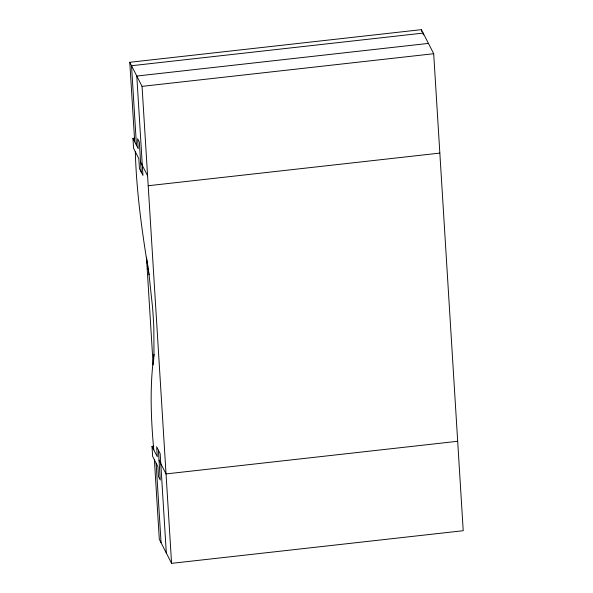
<?xml version="1.0" encoding="UTF-8"?>
<svg xmlns="http://www.w3.org/2000/svg" width="593" height="593" viewBox="0 0 593 593"><rect width="100%" height="100%" fill="white"/><g stroke="black" fill="none" stroke-linecap="round" stroke-linejoin="round"><path stroke-width="0.89" d="M153.98 355.037L153.839 328.233A94.828 12.964 83.6 0 0 152.542 307.263L148.939 273.662M154.017 354.288C149.651 385.991 150.874 418.035 153.772 449.835M153.935 355.778L153.846 357.216M153.802 357.913L153.135 364.947L146.471 257.251M134.707 141.786L129.785 62.287L421.423 29.65L433.691 53.726L463.215 530.713L171.577 563.35L159.309 539.274L154.388 459.775M428.435 43.408L136.79 76.045L142.943 175.417L139.437 168.538L138.821 158.598L133.566 148.28L132.951 138.347L134.759 138.139M129.785 62.287L142.053 86.363L433.691 53.726M148.206 185.735L439.843 153.098M158.413 450.22L160.258 480.034L158.509 476.594L157.894 466.654L152.631 456.336L152.016 446.396L153.832 446.195M457.677 441.281L166.04 473.918L159.028 460.153M132.951 138.347L138.206 148.665L137.591 138.725L139.348 142.164L141.193 171.977M140.578 162.037L147.59 175.802M152.016 446.396L157.278 456.714L156.663 446.781L160.169 453.66L166.314 553.032M146.641 258.318L146.982 260.475M147.153 261.55L147.323 262.632M147.657 264.812L147.983 266.998M148.146 268.095L148.784 272.543M149.095 274.789C142.387 234.035 136.449 193.081 135.323 151.719M423.291 34.935L423.18 33.089L131.535 65.727L136.457 145.226M421.423 29.65L421.541 31.496M142.053 86.363L171.577 563.35M156.137 463.215L161.059 542.714"/></g></svg>
